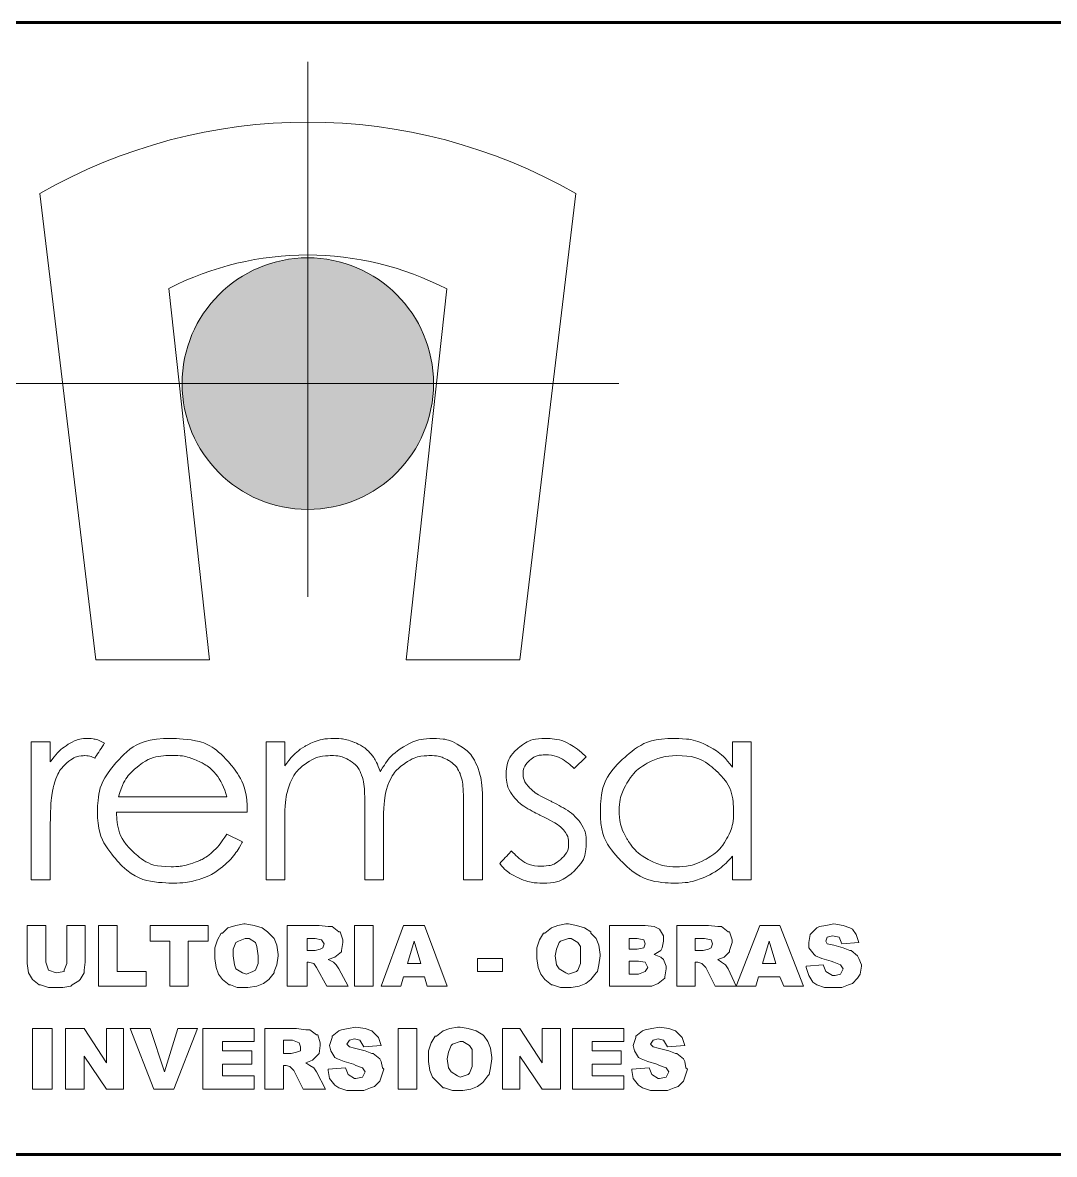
# Model space of a CAD drawing. Header units: inches. Extents: x 140 to 978, y -82 to 38.
# Drawn here: x 662.762 to 665.358, y -58.832 to -55.986 of the extents above; entities that cross this region are included whole.
import ezdxf

# ---------------------------------------------------------------- set-up
doc = ezdxf.new("R2010")
doc.units = ezdxf.units.IN
doc.header["$MEASUREMENT"] = 0
doc.layers.add('UNSAAC- ROTULO', color=7, linetype='Continuous', lineweight=60)
doc.layers.add('UNSAAC-TEXTOS', color=250, linetype='Continuous', lineweight=0)

msp = doc.modelspace()

# ---------------------------------------------------------------- hatches: boundary and pattern name
at = {"layer": 'UNSAAC-TEXTOS'}
h = msp.add_hatch(color=252, dxfattribs=at)
h.dxf.hatch_style = 1
edge = h.paths.add_edge_path()
edge.add_arc((663.4795, -56.8936), 0.3164, 0, 360)

# ---------------------------------------------------------------- linework, layer by layer
at = {"layer": 'UNSAAC- ROTULO'}
msp.add_lwpolyline([(661.2053, -55.9857), (665.7536, -55.9857), (665.7536, -58.832), (661.2053, -58.832)], close=True, dxfattribs=at)
at = {"layer": 'UNSAAC-TEXTOS'}
for p, q in [((663.4795, -56.084), (663.4795, -57.4296)), ((664.2617, -56.8936), (662.6972, -56.8936))]:
    msp.add_line(p, q, dxfattribs=at)
at = {"layer": 'UNSAAC-TEXTOS', "lineweight": 20}
msp.add_lwpolyline([(663.2318, -57.5885), (662.9461, -57.5885), (662.8052, -56.4155, -0.266421), (664.1538, -56.4155), (664.0128, -57.5885), (663.7271, -57.5885), (663.8292, -56.6555, 0.242709), (663.1296, -56.6544), (663.2318, -57.5885)], format="xyb", close=True, dxfattribs=at)
at = {"layer": 'UNSAAC-TEXTOS'}
for points in [[(662.8201, -58.256), (662.7736, -58.256), (662.7736, -58.349), (662.7736, -58.3523), (662.7769, -58.3756), (662.7869, -58.3922), (662.8035, -58.4054), (662.8068, -58.4054), (662.8267, -58.4121), (662.8301, -58.4121), (662.85, -58.4121), (662.8633, -58.4121), (662.8832, -58.4088), (662.8865, -58.4054), (662.9031, -58.3955), (662.9065, -58.3922), (662.9164, -58.3756), (662.9164, -58.3689), (662.9197, -58.349), (662.9197, -58.256), (662.8732, -58.256), (662.8732, -58.349), (662.8732, -58.3523), (662.8666, -58.3689), (662.8666, -58.3722), (662.8467, -58.3756), (662.8267, -58.3689), (662.8201, -58.349)], [(663.0725, -58.3722), (662.9995, -58.3722), (662.9995, -58.256), (662.953, -58.256), (662.953, -58.4088), (663.0725, -58.4088)], [(663.1788, -58.2958), (663.2287, -58.2958), (663.2287, -58.256), (663.0825, -58.256), (663.0825, -58.2958), (663.1323, -58.2958), (663.1323, -58.4088), (663.1788, -58.4088)], [(663.3948, -58.2892), (663.3815, -58.2759), (663.3781, -58.2726), (663.3649, -58.2626), (663.3449, -58.256), (663.3217, -58.2526), (663.3184, -58.2526), (663.2984, -58.256), (663.2785, -58.2626), (663.2652, -58.2759), (663.2619, -58.2759), (663.2519, -58.2925), (663.2453, -58.3124), (663.2453, -58.3324), (663.2453, -58.339), (663.2486, -58.3623), (663.2552, -58.3789), (663.2652, -58.3922), (663.2818, -58.4054), (663.2851, -58.4054), (663.3017, -58.4121), (663.325, -58.4121), (663.3283, -58.4121), (663.3516, -58.4088), (663.3682, -58.4021), (663.3815, -58.3922), (663.3948, -58.3756), (663.3948, -58.3722), (663.4014, -58.3556), (663.4047, -58.3324), (663.4047, -58.329), (663.4014, -58.3058)], [(663.5608, -58.2726), (663.5575, -58.2726), (663.5409, -58.2593), (663.5309, -58.2593), (663.5077, -58.256), (663.428, -58.256), (663.428, -58.4088), (663.4778, -58.4088), (663.4778, -58.349), (663.4811, -58.349), (663.4944, -58.3523), (663.5011, -58.3623), (663.5276, -58.4088), (663.5808, -58.4088), (663.5575, -58.3656), (663.5509, -58.3556), (663.5442, -58.349), (663.5309, -58.3423), (663.5476, -58.3357), (663.5642, -58.3224), (663.5642, -58.3191), (663.5675, -58.2992), (663.5675, -58.2925)], [(663.6439, -58.256), (663.5974, -58.256), (663.5974, -58.4088), (663.6439, -58.4088)], [(663.7734, -58.256), (663.7203, -58.256), (663.6638, -58.4088), (663.7136, -58.4088), (663.7203, -58.3855), (663.7734, -58.3855), (663.7801, -58.4088), (663.8299, -58.4088)], [(664.192, -58.2759), (664.192, -58.2726), (664.1754, -58.2626), (664.1554, -58.256), (664.1355, -58.2526), (664.1289, -58.2526), (664.1089, -58.256), (664.0923, -58.2626), (664.0757, -58.2759), (664.0724, -58.2759), (664.0624, -58.2925), (664.0558, -58.3124), (664.0558, -58.3324), (664.0558, -58.339), (664.0591, -58.3623), (664.0657, -58.3789), (664.0757, -58.3922), (664.0923, -58.4054), (664.0956, -58.4054), (664.1156, -58.4121), (664.1355, -58.4121), (664.1421, -58.4121), (664.1621, -58.4088), (664.1787, -58.4021), (664.192, -58.3922), (664.2053, -58.3756), (664.2086, -58.3722), (664.2119, -58.3556), (664.2152, -58.3324), (664.2152, -58.329), (664.2119, -58.3058), (664.2053, -58.2892)], [(664.3647, -58.2659), (664.3514, -58.2593), (664.3282, -58.256), (664.2385, -58.256), (664.2385, -58.4088), (664.3215, -58.4088), (664.3448, -58.4088), (664.3614, -58.4021), (664.378, -58.3888), (664.378, -58.3855), (664.3813, -58.3656), (664.3813, -58.3589), (664.3747, -58.3423), (664.368, -58.3357), (664.3514, -58.329), (664.368, -58.3191), (664.3713, -58.3124), (664.3747, -58.2958), (664.3747, -58.2825)], [(664.5408, -58.2726), (664.5374, -58.2726), (664.5208, -58.2593), (664.5109, -58.2593), (664.4876, -58.256), (664.4079, -58.256), (664.4079, -58.4088), (664.4544, -58.4088), (664.4544, -58.349), (664.461, -58.349), (664.471, -58.3523), (664.481, -58.3623), (664.5042, -58.4088), (664.5574, -58.4088), (664.5374, -58.3656), (664.5308, -58.3556), (664.5208, -58.349), (664.5109, -58.3423), (664.5275, -58.3357), (664.5408, -58.3224), (664.5408, -58.3191), (664.5474, -58.2992), (664.5474, -58.2925)], [(664.667, -58.256), (664.6172, -58.256), (664.5574, -58.4088), (664.6072, -58.4088), (664.6138, -58.3855), (664.667, -58.3855), (664.6769, -58.4088), (664.7268, -58.4088)], [(664.8497, -58.2659), (664.843, -58.2626), (664.8264, -58.256), (664.8032, -58.2526), (664.7832, -58.256), (664.7666, -58.2593), (664.76, -58.2626), (664.7467, -58.2759), (664.7434, -58.2792), (664.7401, -58.2992), (664.7401, -58.3124), (664.7533, -58.329), (664.7567, -58.3324), (664.7733, -58.339), (664.7965, -58.3457), (664.8032, -58.349), (664.8198, -58.3556), (664.8264, -58.3656), (664.8198, -58.3789), (664.8065, -58.3822), (664.7999, -58.3822), (664.7832, -58.3722), (664.7766, -58.3556), (664.7334, -58.3589), (664.7334, -58.3623), (664.7401, -58.3822), (664.75, -58.3988), (664.76, -58.4054), (664.7799, -58.4121), (664.8032, -58.4121), (664.8231, -58.4121), (664.8397, -58.4054), (664.8497, -58.4021), (664.863, -58.3888), (664.8696, -58.3789), (664.8729, -58.3589), (664.8729, -58.3556), (664.8663, -58.339), (664.863, -58.3324), (664.8464, -58.3191), (664.843, -58.3191), (664.8264, -58.3124), (664.8032, -58.3058), (664.7866, -58.3025), (664.7832, -58.2958), (664.7866, -58.2859), (664.7999, -58.2825), (664.8165, -58.2859), (664.8231, -58.3025), (664.8663, -58.2992), (664.8596, -58.2792)], [(663.2984, -58.2992), (663.3051, -58.2958), (663.3217, -58.2892), (663.3316, -58.2892), (663.3483, -58.2992), (663.3516, -58.3091), (663.3549, -58.3324), (663.3549, -58.3523), (663.3483, -58.3689), (663.3416, -58.3722), (663.325, -58.3789), (663.315, -58.3756), (663.2984, -58.3656), (663.2951, -58.3556), (663.2918, -58.3324), (663.2918, -58.3158)], [(663.4778, -58.2892), (663.4977, -58.2892), (663.5143, -58.2925), (663.521, -58.3025), (663.5177, -58.3124), (663.511, -58.3158), (663.4977, -58.3191), (663.4778, -58.3191)], [(664.1421, -58.2892), (664.1588, -58.2992), (664.1654, -58.3091), (664.1654, -58.3324), (664.1654, -58.3523), (664.1588, -58.3689), (664.1554, -58.3722), (664.1355, -58.3789), (664.1289, -58.3756), (664.1123, -58.3656), (664.1056, -58.3556), (664.1023, -58.3324), (664.1056, -58.3158), (664.1123, -58.2992), (664.1156, -58.2958), (664.1355, -58.2892)], [(664.3248, -58.2925), (664.3282, -58.3025), (664.3248, -58.3124), (664.3082, -58.3158), (664.2883, -58.3158), (664.2883, -58.2892), (664.3082, -58.2892)], [(664.4544, -58.2892), (664.4776, -58.2892), (664.4943, -58.2925), (664.4976, -58.3025), (664.4943, -58.3124), (664.4876, -58.3158), (664.4743, -58.3191), (664.4544, -58.3191)], [(663.7469, -58.2958), (663.7635, -58.3523), (663.7303, -58.3523)], [(664.6404, -58.2958), (664.657, -58.3523), (664.6238, -58.3523)], [(663.9694, -58.339), (663.9063, -58.339), (663.9063, -58.3722), (663.9694, -58.3722)], [(664.3282, -58.349), (664.3348, -58.3623), (664.3282, -58.3722), (664.3116, -58.3789), (664.2883, -58.3789), (664.2883, -58.3457), (664.3116, -58.3457)], [(662.8367, -58.5151), (662.7869, -58.5151), (662.7869, -58.6679), (662.8367, -58.6679)], [(662.9164, -58.5151), (662.8699, -58.5151), (662.8699, -58.6679), (662.9164, -58.6679), (662.9164, -58.5848), (662.9729, -58.6679), (663.0161, -58.6679), (663.0161, -58.5151), (662.9729, -58.5151), (662.9729, -58.6014)], [(663.0825, -58.5151), (663.0327, -58.5151), (663.0925, -58.6679), (663.1423, -58.6679), (663.2021, -58.5151), (663.1523, -58.5151), (663.1191, -58.6247)], [(663.3383, -58.5715), (663.2652, -58.5715), (663.2652, -58.5483), (663.3449, -58.5483), (663.3449, -58.5151), (663.2154, -58.5151), (663.2154, -58.6679), (663.3449, -58.6679), (663.3449, -58.6346), (663.2652, -58.6346), (663.2652, -58.6048), (663.3383, -58.6048)], [(663.4844, -58.5184), (663.4745, -58.5184), (663.4512, -58.5151), (663.3715, -58.5151), (663.3715, -58.6679), (663.418, -58.6679), (663.418, -58.6081), (663.4247, -58.6081), (663.4346, -58.6114), (663.4446, -58.6214), (663.4678, -58.6679), (663.5243, -58.6679), (663.5011, -58.6247), (663.4944, -58.6147), (663.4844, -58.6081), (663.4745, -58.6014), (663.4911, -58.5948), (663.5044, -58.5815), (663.5077, -58.5782), (663.511, -58.5582), (663.511, -58.5516), (663.5044, -58.5317), (663.5011, -58.5317)], [(663.6439, -58.5782), (663.6406, -58.5782), (663.624, -58.5715), (663.5974, -58.5649), (663.5841, -58.5616), (663.5775, -58.5549), (663.5841, -58.545), (663.5974, -58.5416), (663.6107, -58.545), (663.6206, -58.5616), (663.6638, -58.5582), (663.6572, -58.5383), (663.6439, -58.525), (663.6406, -58.5217), (663.624, -58.5151), (663.6007, -58.5117), (663.5808, -58.5151), (663.5642, -58.5184), (663.5575, -58.5217), (663.5409, -58.535), (663.5409, -58.5383), (663.5343, -58.5582), (663.5376, -58.5715), (663.5476, -58.5881), (663.5542, -58.5915), (663.5708, -58.5981), (663.5941, -58.6048), (663.6007, -58.6081), (663.6173, -58.6147), (663.624, -58.6247), (663.6173, -58.638), (663.6007, -58.6413), (663.5974, -58.6413), (663.5808, -58.6313), (663.5741, -58.6147), (663.5309, -58.618), (663.5309, -58.6214), (663.5343, -58.6413), (663.5476, -58.6579), (663.5575, -58.6645), (663.5775, -58.6712), (663.6007, -58.6712), (663.6206, -58.6712), (663.6372, -58.6645), (663.6472, -58.6612), (663.6605, -58.6479), (663.6638, -58.638), (663.6705, -58.618), (663.6671, -58.6147), (663.6638, -58.5981), (663.6605, -58.5915)], [(663.7535, -58.5151), (663.707, -58.5151), (663.707, -58.6679), (663.7535, -58.6679)], [(663.9196, -58.5317), (663.903, -58.5217), (663.8831, -58.5151), (663.8631, -58.5117), (663.8565, -58.5117), (663.8365, -58.5151), (663.8199, -58.5217), (663.8033, -58.535), (663.8, -58.535), (663.79, -58.5516), (663.7834, -58.5715), (663.7834, -58.5915), (663.7834, -58.5981), (663.7867, -58.6214), (663.7934, -58.638), (663.8067, -58.6513), (663.8199, -58.6645), (663.8233, -58.6645), (663.8432, -58.6712), (663.8631, -58.6712), (663.8698, -58.6712), (663.8897, -58.6679), (663.9063, -58.6612), (663.9196, -58.6513), (663.9329, -58.6346), (663.9362, -58.6313), (663.9395, -58.6147), (663.9428, -58.5915), (663.9428, -58.5881), (663.9395, -58.5649), (663.9329, -58.5483), (663.9229, -58.535)], [(664.0126, -58.5151), (663.9694, -58.5151), (663.9694, -58.6679), (664.0126, -58.6679), (664.0126, -58.5848), (664.0691, -58.6679), (664.1156, -58.6679), (664.1156, -58.5151), (664.0691, -58.5151), (664.0691, -58.6014)], [(664.275, -58.5151), (664.1455, -58.5151), (664.1455, -58.6679), (664.275, -58.6679), (664.275, -58.6346), (664.1953, -58.6346), (664.1953, -58.6048), (664.2684, -58.6048), (664.2684, -58.5715), (664.1953, -58.5715), (664.1953, -58.5483), (664.275, -58.5483)], [(664.4079, -58.5782), (664.4046, -58.5782), (664.388, -58.5715), (664.3614, -58.5649), (664.3481, -58.5616), (664.3415, -58.5549), (664.3481, -58.545), (664.3614, -58.5416), (664.3747, -58.545), (664.3846, -58.5616), (664.4278, -58.5582), (664.4212, -58.5383), (664.4079, -58.525), (664.4046, -58.5217), (664.388, -58.5151), (664.3647, -58.5117), (664.3448, -58.5151), (664.3282, -58.5184), (664.3215, -58.5217), (664.3049, -58.535), (664.3049, -58.5383), (664.2983, -58.5582), (664.3016, -58.5715), (664.3116, -58.5881), (664.3182, -58.5915), (664.3348, -58.5981), (664.3581, -58.6048), (664.3647, -58.6081), (664.3813, -58.6147), (664.388, -58.6247), (664.3813, -58.638), (664.3647, -58.6413), (664.3614, -58.6413), (664.3448, -58.6313), (664.3381, -58.6147), (664.2949, -58.618), (664.2949, -58.6214), (664.2983, -58.6413), (664.3116, -58.6579), (664.3215, -58.6645), (664.3415, -58.6712), (664.3647, -58.6712), (664.3846, -58.6712), (664.4012, -58.6645), (664.4112, -58.6612), (664.4245, -58.6479), (664.4278, -58.638), (664.4345, -58.618), (664.4311, -58.6147), (664.4278, -58.5981), (664.4245, -58.5915)], [(663.4579, -58.5516), (663.4612, -58.5616), (663.4612, -58.5715), (663.4512, -58.5749), (663.4379, -58.5782), (663.418, -58.5782), (663.418, -58.545), (663.4413, -58.545)], [(663.8864, -58.5582), (663.893, -58.5682), (663.893, -58.5915), (663.893, -58.6114), (663.8864, -58.628), (663.8831, -58.6313), (663.8631, -58.638), (663.8565, -58.6346), (663.8399, -58.6247), (663.8332, -58.6147), (663.8299, -58.5915), (663.8332, -58.5749), (663.8399, -58.5582), (663.8432, -58.5549), (663.8631, -58.5483), (663.8698, -58.5483)]]:
    msp.add_lwpolyline(points, close=True, dxfattribs=at)
msp.add_circle((663.4795, -56.8936), 0.3164, dxfattribs=at)
for points, knots in [([(662.7836, -57.7945), (662.7836, -57.7945), (662.8316, -57.7945), (662.8316, -57.7945), (662.8316, -57.7945), (662.8316, -57.7945), (662.8316, -57.8452), (662.8316, -57.8452), (662.8316, -57.8452), (662.8459, -57.8252), (662.861, -57.8104), (662.8768, -57.8006), (662.8768, -57.8006), (662.8927, -57.7909), (662.9093, -57.786), (662.9264, -57.786), (662.9264, -57.786), (662.9395, -57.786), (662.9533, -57.7899), (662.968, -57.7978), (662.968, -57.7978), (662.968, -57.7978), (662.9436, -57.8352), (662.9436, -57.8352), (662.9436, -57.8352), (662.9337, -57.8312), (662.9255, -57.8291), (662.9188, -57.8291), (662.9188, -57.8291), (662.9031, -57.8291), (662.888, -57.8352), (662.8735, -57.8474), (662.8735, -57.8474), (662.859, -57.8596), (662.8479, -57.8786), (662.8403, -57.9043), (662.8403, -57.9043), (662.8344, -57.924), (662.8316, -57.964), (662.8316, -58.0241), (662.8316, -58.0241), (662.8316, -58.0241), (662.8316, -58.1413), (662.8316, -58.1413), (662.8316, -58.1413), (662.8316, -58.1413), (662.7836, -58.1413), (662.7836, -58.1413), (662.7836, -58.1413), (662.7836, -58.1413), (662.7836, -57.7945), (662.7836, -57.7945)], [0, 0, 0, 0, 0.071429, 0.071429, 0.071429, 0.107143, 0.142857, 0.142857, 0.142857, 0.178571, 0.214286, 0.214286, 0.214286, 0.25, 0.285714, 0.285714, 0.285714, 0.321429, 0.357143, 0.357143, 0.357143, 0.392857, 0.428571, 0.428571, 0.428571, 0.464286, 0.5, 0.5, 0.5, 0.535714, 0.571429, 0.571429, 0.571429, 0.607143, 0.642857, 0.642857, 0.642857, 0.678571, 0.714286, 0.714286, 0.714286, 0.75, 0.785714, 0.785714, 0.785714, 0.821429, 0.857143, 0.857143, 0.857143, 0.928571, 1, 1, 1, 1]), ([(663.2754, -58.0264), (663.2754, -58.0264), (663.3149, -58.0462), (663.3149, -58.0462), (663.3149, -58.0462), (663.3019, -58.0702), (663.2869, -58.0897), (663.2699, -58.1045), (663.2699, -58.1045), (663.2529, -58.1192), (663.2338, -58.1305), (663.2125, -58.1383), (663.2125, -58.1383), (663.1912, -58.146), (663.1672, -58.1498), (663.1403, -58.1498), (663.1403, -58.1498), (663.0807, -58.1498), (663.0342, -58.1313), (663.0006, -58.0943), (663.0006, -58.0943), (662.967, -58.0573), (662.9502, -58.0155), (662.9502, -57.9689), (662.9502, -57.9689), (662.9502, -57.925), (662.9645, -57.8858), (662.9929, -57.8515), (662.9929, -57.8515), (663.0289, -57.8079), (663.0773, -57.786), (663.1377, -57.786), (663.1377, -57.786), (663.2, -57.786), (663.2498, -57.8084), (663.2869, -57.8532), (663.2869, -57.8532), (663.3133, -57.8847), (663.3268, -57.9241), (663.3273, -57.9715), (663.3273, -57.9715), (663.3273, -57.9715), (662.9982, -57.9715), (662.9982, -57.9715), (662.9982, -57.9715), (662.9991, -58.0117), (663.0127, -58.0445), (663.0389, -58.0701), (663.0389, -58.0701), (663.0651, -58.0958), (663.0976, -58.1087), (663.1361, -58.1087), (663.1361, -58.1087), (663.1547, -58.1087), (663.1729, -58.1056), (663.1905, -58.0995), (663.1905, -58.0995), (663.2081, -58.0934), (663.2231, -58.0854), (663.2354, -58.0752), (663.2354, -58.0752), (663.2477, -58.0651), (663.2611, -58.0489), (663.2754, -58.0264)], [0, 0, 0, 0, 0.058824, 0.058824, 0.058824, 0.088235, 0.117647, 0.117647, 0.117647, 0.147059, 0.176471, 0.176471, 0.176471, 0.205882, 0.235294, 0.235294, 0.235294, 0.264706, 0.294118, 0.294118, 0.294118, 0.323529, 0.352941, 0.352941, 0.352941, 0.382353, 0.411765, 0.411765, 0.411765, 0.441176, 0.470588, 0.470588, 0.470588, 0.5, 0.529412, 0.529412, 0.529412, 0.558824, 0.588235, 0.588235, 0.588235, 0.617647, 0.647059, 0.647059, 0.647059, 0.676471, 0.705882, 0.705882, 0.705882, 0.735294, 0.764706, 0.764706, 0.764706, 0.794118, 0.823529, 0.823529, 0.823529, 0.852941, 0.882353, 0.882353, 0.882353, 0.941176, 1, 1, 1, 1]), ([(663.375, -57.7945), (663.375, -57.7945), (663.4216, -57.7945), (663.4216, -57.7945), (663.4216, -57.7945), (663.4216, -57.7945), (663.4216, -57.8545), (663.4216, -57.8545), (663.4216, -57.8545), (663.438, -57.8324), (663.4547, -57.8162), (663.4719, -57.8059), (663.4719, -57.8059), (663.4956, -57.7926), (663.5205, -57.786), (663.5465, -57.786), (663.5465, -57.786), (663.5642, -57.786), (663.5809, -57.7893), (663.5968, -57.7959), (663.5968, -57.7959), (663.6127, -57.8024), (663.6256, -57.8113), (663.6357, -57.8221), (663.6357, -57.8221), (663.6457, -57.8331), (663.6544, -57.8488), (663.6618, -57.8693), (663.6618, -57.8693), (663.6774, -57.8421), (663.6969, -57.8214), (663.7202, -57.8072), (663.7202, -57.8072), (663.7436, -57.7931), (663.7688, -57.786), (663.7957, -57.786), (663.7957, -57.786), (663.8209, -57.786), (663.8432, -57.7921), (663.8624, -57.8042), (663.8624, -57.8042), (663.8817, -57.8163), (663.8959, -57.8331), (663.9053, -57.8548), (663.9053, -57.8548), (663.9147, -57.8765), (663.9194, -57.9089), (663.9194, -57.9522), (663.9194, -57.9522), (663.9194, -57.9522), (663.9194, -58.1413), (663.9194, -58.1413), (663.9194, -58.1413), (663.9194, -58.1413), (663.8714, -58.1413), (663.8714, -58.1413), (663.8714, -58.1413), (663.8714, -58.1413), (663.8714, -57.9521), (663.8714, -57.9521), (663.8714, -57.9521), (663.8714, -57.9149), (663.8686, -57.8894), (663.863, -57.8755), (663.863, -57.8755), (663.8574, -57.8615), (663.848, -57.8503), (663.8345, -57.8418), (663.8345, -57.8418), (663.821, -57.8334), (663.805, -57.8291), (663.7863, -57.8291), (663.7863, -57.8291), (663.7636, -57.8291), (663.7428, -57.8355), (663.7241, -57.8483), (663.7241, -57.8483), (663.7052, -57.861), (663.6915, -57.878), (663.6828, -57.8992), (663.6828, -57.8992), (663.6742, -57.9204), (663.6698, -57.9559), (663.6698, -58.0056), (663.6698, -58.0056), (663.6698, -58.0056), (663.6698, -58.1413), (663.6698, -58.1413), (663.6698, -58.1413), (663.6698, -58.1413), (663.6232, -58.1413), (663.6232, -58.1413), (663.6232, -58.1413), (663.6232, -58.1413), (663.6232, -57.9639), (663.6232, -57.9639), (663.6232, -57.9639), (663.6232, -57.9221), (663.6205, -57.8937), (663.615, -57.8786), (663.615, -57.8786), (663.6095, -57.8636), (663.6, -57.8516), (663.5864, -57.8426), (663.5864, -57.8426), (663.5727, -57.8336), (663.5566, -57.8291), (663.5378, -57.8291), (663.5378, -57.8291), (663.5161, -57.8291), (663.4959, -57.8353), (663.4771, -57.8477), (663.4771, -57.8477), (663.4582, -57.8601), (663.4443, -57.8769), (663.4352, -57.8979), (663.4352, -57.8979), (663.4262, -57.9189), (663.4216, -57.9511), (663.4216, -57.9945), (663.4216, -57.9945), (663.4216, -57.9945), (663.4216, -58.1413), (663.4216, -58.1413), (663.4216, -58.1413), (663.4216, -58.1413), (663.375, -58.1413), (663.375, -58.1413), (663.375, -58.1413), (663.375, -58.1413), (663.375, -57.7945), (663.375, -57.7945)], [0, 0, 0, 0, 0.029412, 0.029412, 0.029412, 0.044118, 0.058824, 0.058824, 0.058824, 0.073529, 0.088235, 0.088235, 0.088235, 0.102941, 0.117647, 0.117647, 0.117647, 0.132353, 0.147059, 0.147059, 0.147059, 0.161765, 0.176471, 0.176471, 0.176471, 0.191176, 0.205882, 0.205882, 0.205882, 0.220588, 0.235294, 0.235294, 0.235294, 0.25, 0.264706, 0.264706, 0.264706, 0.279412, 0.294118, 0.294118, 0.294118, 0.308824, 0.323529, 0.323529, 0.323529, 0.338235, 0.352941, 0.352941, 0.352941, 0.367647, 0.382353, 0.382353, 0.382353, 0.397059, 0.411765, 0.411765, 0.411765, 0.426471, 0.441176, 0.441176, 0.441176, 0.455882, 0.470588, 0.470588, 0.470588, 0.485294, 0.5, 0.5, 0.5, 0.514706, 0.529412, 0.529412, 0.529412, 0.544118, 0.558824, 0.558824, 0.558824, 0.573529, 0.588235, 0.588235, 0.588235, 0.602941, 0.617647, 0.617647, 0.617647, 0.632353, 0.647059, 0.647059, 0.647059, 0.661765, 0.676471, 0.676471, 0.676471, 0.691176, 0.705882, 0.705882, 0.705882, 0.720588, 0.735294, 0.735294, 0.735294, 0.75, 0.764706, 0.764706, 0.764706, 0.779412, 0.794118, 0.794118, 0.794118, 0.808824, 0.823529, 0.823529, 0.823529, 0.838235, 0.852941, 0.852941, 0.852941, 0.867647, 0.882353, 0.882353, 0.882353, 0.897059, 0.911765, 0.911765, 0.911765, 0.926471, 0.941176, 0.941176, 0.941176, 0.970588, 1, 1, 1, 1]), ([(664.1803, -57.8322), (664.1803, -57.8322), (664.1501, -57.8618), (664.1501, -57.8618), (664.1501, -57.8618), (664.1251, -57.8387), (664.1005, -57.8271), (664.0767, -57.8271), (664.0767, -57.8271), (664.0615, -57.8271), (664.0484, -57.8319), (664.0376, -57.8415), (664.0376, -57.8415), (664.0267, -57.851), (664.0213, -57.8622), (664.0213, -57.8749), (664.0213, -57.8749), (664.0213, -57.8861), (664.0257, -57.8969), (664.0346, -57.907), (664.0346, -57.907), (664.0435, -57.9175), (664.0624, -57.9297), (664.091, -57.9437), (664.091, -57.9437), (664.1257, -57.9608), (664.1493, -57.9775), (664.1619, -57.9934), (664.1619, -57.9934), (664.1741, -58.0095), (664.1803, -58.0277), (664.1803, -58.0478), (664.1803, -58.0478), (664.1803, -58.0763), (664.1698, -58.1004), (664.1488, -58.1202), (664.1488, -58.1202), (664.1277, -58.1399), (664.1015, -58.1498), (664.0699, -58.1498), (664.0699, -58.1498), (664.0489, -58.1498), (664.0289, -58.1454), (664.0097, -58.1367), (664.0097, -58.1367), (663.9906, -58.128), (663.9749, -58.1161), (663.9623, -58.1007), (663.9623, -58.1007), (663.9623, -58.1007), (663.9918, -58.0688), (663.9918, -58.0688), (663.9918, -58.0688), (664.0157, -58.0945), (664.0411, -58.1073), (664.068, -58.1073), (664.068, -58.1073), (664.0867, -58.1073), (664.1027, -58.1016), (664.116, -58.0901), (664.116, -58.0901), (664.1291, -58.0787), (664.1357, -58.0652), (664.1357, -58.0498), (664.1357, -58.0498), (664.1357, -58.037), (664.1314, -58.0257), (664.1227, -58.0157), (664.1227, -58.0157), (664.1139, -58.0059), (664.0943, -57.9936), (664.0636, -57.9788), (664.0636, -57.9788), (664.0307, -57.9627), (664.0083, -57.9468), (663.9966, -57.9311), (663.9966, -57.9311), (663.9847, -57.9154), (663.9787, -57.8976), (663.9787, -57.8774), (663.9787, -57.8774), (663.9787, -57.8512), (663.9882, -57.8294), (664.0071, -57.812), (664.0071, -57.812), (664.026, -57.7947), (664.0499, -57.786), (664.0788, -57.786), (664.0788, -57.786), (664.1124, -57.786), (664.1463, -57.8013), (664.1803, -57.8322)], [0, 0, 0, 0, 0.041667, 0.041667, 0.041667, 0.0625, 0.083333, 0.083333, 0.083333, 0.104167, 0.125, 0.125, 0.125, 0.145833, 0.166667, 0.166667, 0.166667, 0.1875, 0.208333, 0.208333, 0.208333, 0.229167, 0.25, 0.25, 0.25, 0.270833, 0.291667, 0.291667, 0.291667, 0.3125, 0.333333, 0.333333, 0.333333, 0.354167, 0.375, 0.375, 0.375, 0.395833, 0.416667, 0.416667, 0.416667, 0.4375, 0.458333, 0.458333, 0.458333, 0.479167, 0.5, 0.5, 0.5, 0.520833, 0.541667, 0.541667, 0.541667, 0.5625, 0.583333, 0.583333, 0.583333, 0.604167, 0.625, 0.625, 0.625, 0.645833, 0.666667, 0.666667, 0.666667, 0.6875, 0.708333, 0.708333, 0.708333, 0.729167, 0.75, 0.75, 0.75, 0.770833, 0.791667, 0.791667, 0.791667, 0.8125, 0.833333, 0.833333, 0.833333, 0.854167, 0.875, 0.875, 0.875, 0.895833, 0.916667, 0.916667, 0.916667, 0.958333, 1, 1, 1, 1]), ([(664.5948, -57.7945), (664.5948, -57.7945), (664.5948, -58.1413), (664.5948, -58.1413), (664.5948, -58.1413), (664.5948, -58.1413), (664.5482, -58.1413), (664.5482, -58.1413), (664.5482, -58.1413), (664.5482, -58.1413), (664.5482, -58.0817), (664.5482, -58.0817), (664.5482, -58.0817), (664.5285, -58.1044), (664.5066, -58.1215), (664.4821, -58.1328), (664.4821, -58.1328), (664.4578, -58.1441), (664.431, -58.1498), (664.4021, -58.1498), (664.4021, -58.1498), (664.3507, -58.1498), (664.3067, -58.1321), (664.2703, -58.0966), (664.2703, -58.0966), (664.2338, -58.061), (664.2156, -58.0179), (664.2156, -57.9669), (664.2156, -57.9669), (664.2156, -57.9172), (664.234, -57.8745), (664.2708, -57.8391), (664.2708, -57.8391), (664.3075, -57.8037), (664.3517, -57.786), (664.4035, -57.786), (664.4035, -57.786), (664.4333, -57.786), (664.4603, -57.792), (664.4845, -57.804), (664.4845, -57.804), (664.5086, -57.8159), (664.5299, -57.834), (664.5482, -57.8583), (664.5482, -57.8583), (664.5482, -57.8583), (664.5482, -57.7945), (664.5482, -57.7945), (664.5482, -57.7945), (664.5482, -57.7945), (664.5948, -57.7945), (664.5948, -57.7945)], [0, 0, 0, 0, 0.071429, 0.071429, 0.071429, 0.107143, 0.142857, 0.142857, 0.142857, 0.178571, 0.214286, 0.214286, 0.214286, 0.25, 0.285714, 0.285714, 0.285714, 0.321429, 0.357143, 0.357143, 0.357143, 0.392857, 0.428571, 0.428571, 0.428571, 0.464286, 0.5, 0.5, 0.5, 0.535714, 0.571429, 0.571429, 0.571429, 0.607143, 0.642857, 0.642857, 0.642857, 0.678571, 0.714286, 0.714286, 0.714286, 0.75, 0.785714, 0.785714, 0.785714, 0.821429, 0.857143, 0.857143, 0.857143, 0.928571, 1, 1, 1, 1]), ([(663.2758, -57.933), (663.2696, -57.9091), (663.2604, -57.8902), (663.2484, -57.8759), (663.2484, -57.8759), (663.2363, -57.8617), (663.2204, -57.8502), (663.2007, -57.8415), (663.2007, -57.8415), (663.1809, -57.8328), (663.1601, -57.8285), (663.1384, -57.8285), (663.1384, -57.8285), (663.1024, -57.8285), (663.0715, -57.8393), (663.0457, -57.8612), (663.0457, -57.8612), (663.0267, -57.8772), (663.0126, -57.9011), (663.0029, -57.933), (663.0029, -57.933), (663.0029, -57.933), (663.2758, -57.933), (663.2758, -57.933)], [0, 0, 0, 0, 0.142857, 0.142857, 0.142857, 0.214286, 0.285714, 0.285714, 0.285714, 0.357143, 0.428571, 0.428571, 0.428571, 0.5, 0.571429, 0.571429, 0.571429, 0.642857, 0.714286, 0.714286, 0.714286, 0.857143, 1, 1, 1, 1]), ([(664.4072, -57.8291), (664.3811, -57.8291), (664.357, -57.8352), (664.3351, -57.8474), (664.3351, -57.8474), (664.313, -57.8595), (664.2955, -57.8766), (664.2825, -57.8986), (664.2825, -57.8986), (664.2695, -57.9205), (664.263, -57.9438), (664.263, -57.9684), (664.263, -57.9684), (664.263, -57.9927), (664.2695, -58.016), (664.2826, -58.0382), (664.2826, -58.0382), (664.2957, -58.0604), (664.3133, -58.0777), (664.3355, -58.09), (664.3355, -58.09), (664.3577, -58.1024), (664.3814, -58.1087), (664.4068, -58.1087), (664.4068, -58.1087), (664.4323, -58.1087), (664.4566, -58.1026), (664.4795, -58.0903), (664.4795, -58.0903), (664.5025, -58.078), (664.52, -58.0614), (664.5324, -58.0404), (664.5324, -58.0404), (664.5447, -58.0195), (664.5509, -57.9959), (664.5509, -57.9696), (664.5509, -57.9696), (664.5509, -57.9297), (664.5371, -57.8963), (664.5093, -57.8694), (664.5093, -57.8694), (664.4817, -57.8425), (664.4476, -57.8291), (664.4072, -57.8291)], [0, 0, 0, 0, 0.083333, 0.083333, 0.083333, 0.125, 0.166667, 0.166667, 0.166667, 0.208333, 0.25, 0.25, 0.25, 0.291667, 0.333333, 0.333333, 0.333333, 0.375, 0.416667, 0.416667, 0.416667, 0.458333, 0.5, 0.5, 0.5, 0.541667, 0.583333, 0.583333, 0.583333, 0.625, 0.666667, 0.666667, 0.666667, 0.708333, 0.75, 0.75, 0.75, 0.791667, 0.833333, 0.833333, 0.833333, 0.916667, 1, 1, 1, 1])]:
    msp.add_open_spline(points, degree=3, knots=knots, dxfattribs=at)

doc.saveas('drawing.dxf')
